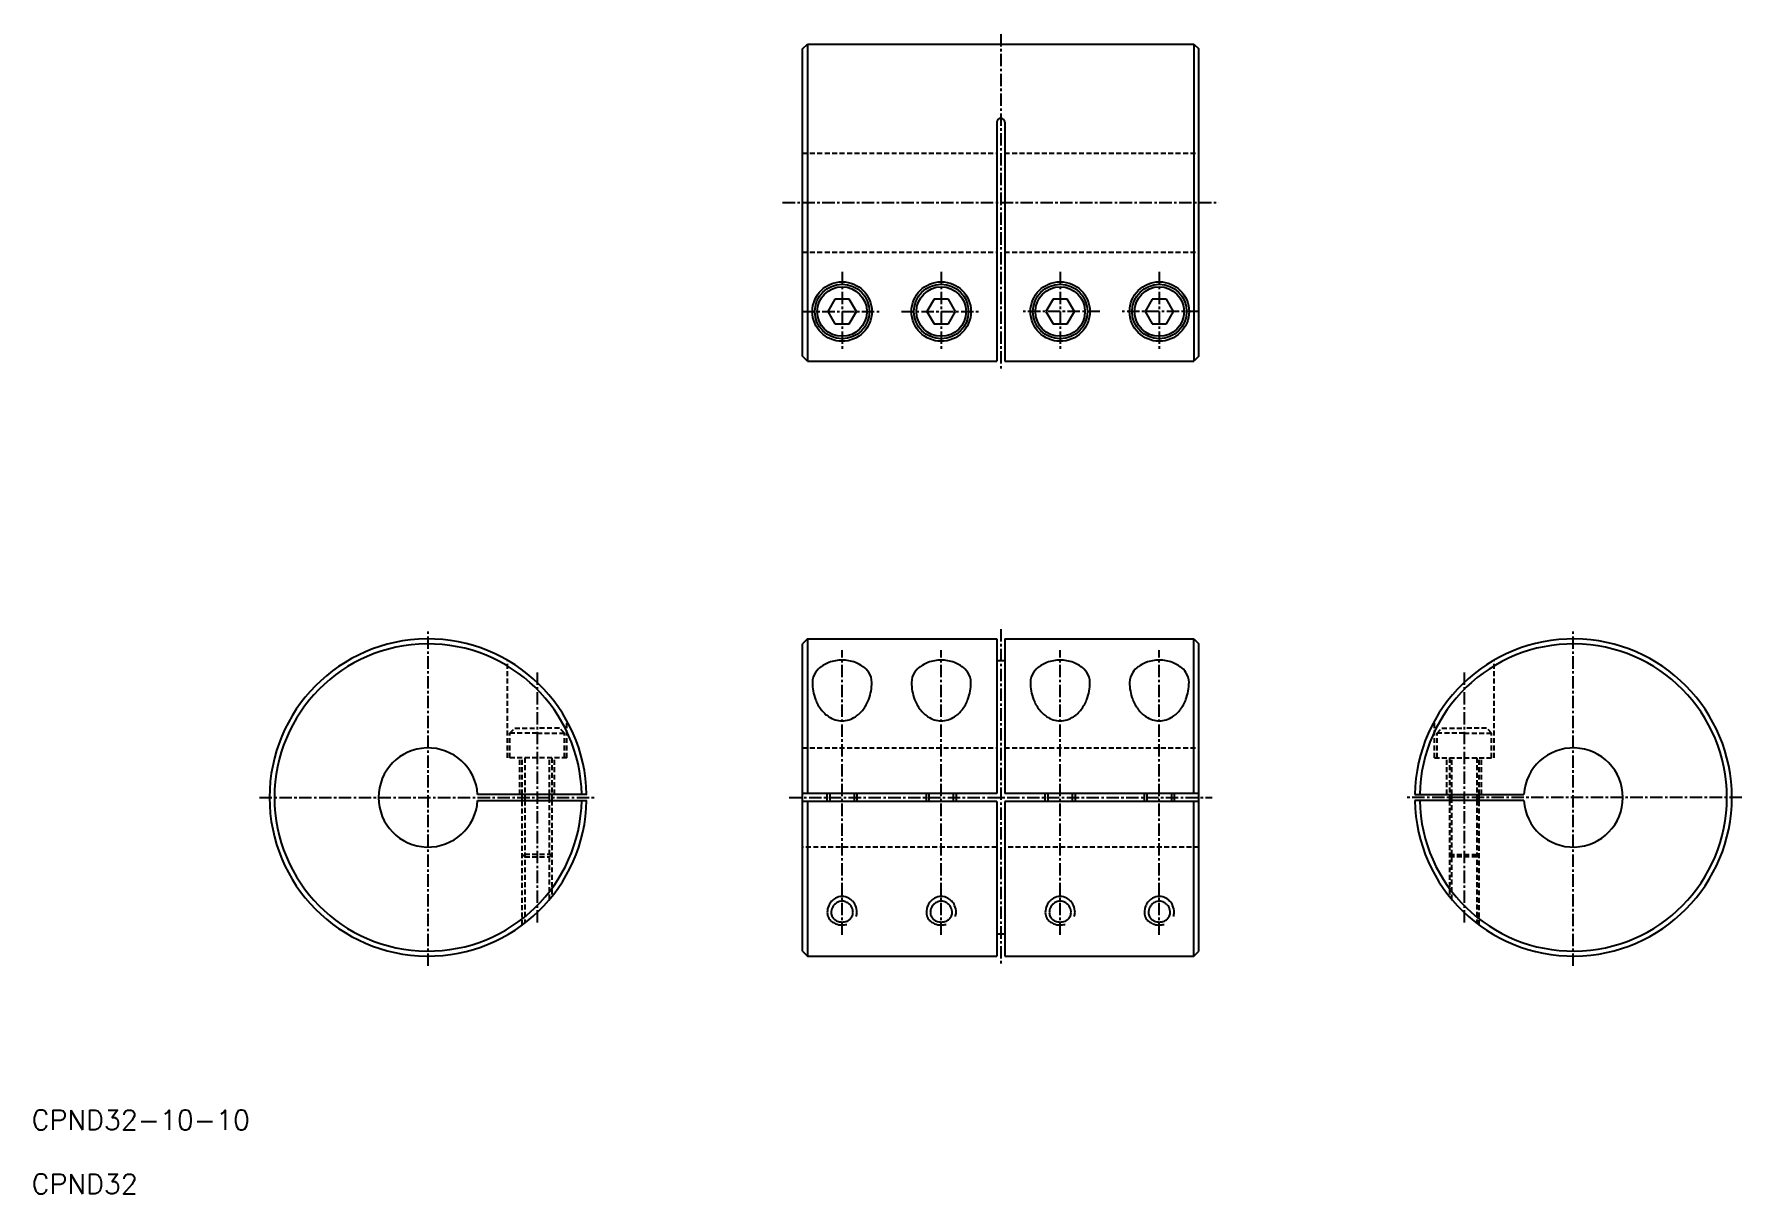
# Model space of a CAD drawing. Extents: x 10 to 183, y 10 to 127.
import ezdxf

# ---------------------------------------------------------------- set-up
doc = ezdxf.new("R2010")
doc.units = 0
doc.linetypes.add('CENTER', pattern=[2, 1.25, -0.25, 0.25, -0.25])
doc.linetypes.add('DASHED', pattern=[0.75, 0.5, -0.25])
doc.layers.get('0').update_dxf_attribs({"linetype": 'CONTINUOUS'})
doc.layers.add('CENTER', color=1, linetype='CENTER')
doc.styles.get("Standard").update_dxf_attribs({"font": 'txt.shx'})

msp = doc.modelspace()

# ---------------------------------------------------------------- linework, layer by layer
at = {"color": 7, "linetype": 'CONTINUOUS'}
for p, q in [((87.77, 125.54), (88.27, 126.04)), ((88.27, 126.04), (88.27, 94.04)), ((88.27, 126.04), (127.27, 126.04)), ((127.27, 126.04), (127.27, 94.04)), ((127.27, 126.04), (127.77, 125.54)), ((87.77, 94.54), (87.77, 125.54)), ((127.77, 94.54), (127.77, 125.54)), ((107.37, 118.14), (107.37, 94.04)), ((108.17, 118.14), (108.17, 94.04)), ((91.05, 100.29), (90.33, 99.04)), ((92.49, 100.29), (91.05, 100.29)), ((93.21, 99.04), (92.49, 100.29)), ((101.05, 100.29), (100.33, 99.04)), ((102.49, 100.29), (101.05, 100.29)), ((103.21, 99.04), (102.49, 100.29)), ((113.05, 100.29), (112.33, 99.04)), ((114.49, 100.29), (113.05, 100.29)), ((115.21, 99.04), (114.49, 100.29)), ((123.05, 100.29), (122.33, 99.04)), ((124.49, 100.29), (123.05, 100.29)), ((125.21, 99.04), (124.49, 100.29)), ((90.33, 99.04), (91.05, 97.79)), ((92.49, 97.79), (93.21, 99.04)), ((100.33, 99.04), (101.05, 97.79)), ((102.49, 97.79), (103.21, 99.04)), ((112.33, 99.04), (113.05, 97.79)), ((114.49, 97.79), (115.21, 99.04)), ((122.33, 99.04), (123.05, 97.79)), ((124.49, 97.79), (125.21, 99.04)), ((91.05, 97.79), (92.49, 97.79)), ((101.05, 97.79), (102.49, 97.79)), ((113.05, 97.79), (114.49, 97.79)), ((123.05, 97.79), (124.49, 97.79)), ((88.27, 94.04), (87.77, 94.54)), ((88.27, 94.04), (107.37, 94.04)), ((108.17, 94.04), (127.27, 94.04)), ((127.77, 94.54), (127.27, 94.04)), ((88.27, 66), (87.77, 65.5)), ((87.77, 34.5), (87.77, 65.5)), ((88.27, 66), (88.27, 50.4)), ((88.27, 66), (107.37, 66)), ((107.37, 66), (107.37, 50.4)), ((108.17, 66), (108.17, 50.4)), ((108.17, 66), (127.27, 66)), ((127.27, 50.4), (127.27, 66)), ((127.27, 66), (127.77, 65.5)), ((127.77, 34.5), (127.77, 65.5)), ((108.17, 63.8), (107.37, 63.8)), ((94.77, 61.62), (94.77, 61.62)), ((104.77, 61.62), (104.77, 61.62)), ((116.77, 61.62), (116.77, 61.62)), ((126.77, 61.62), (126.77, 61.62)), ((66, 50.3), (54.99, 50.3)), ((59.5, 49.7), (59.5, 50.3)), ((62.5, 50.3), (62.5, 49.7)), ((107.37, 50.4), (87.77, 50.4)), ((90.27, 49.6), (90.27, 50.4)), ((93.27, 50.4), (93.27, 49.6)), ((100.27, 49.6), (100.27, 50.4)), ((103.27, 50.4), (103.27, 49.6)), ((127.77, 50.4), (108.17, 50.4)), ((112.27, 49.6), (112.27, 50.4)), ((115.27, 50.4), (115.27, 49.6)), ((122.27, 49.6), (122.27, 50.4)), ((125.27, 50.4), (125.27, 49.6)), ((149.54, 50.3), (160.55, 50.3)), ((153.04, 50.3), (153.04, 49.7)), ((156.04, 49.7), (156.04, 50.3)), ((54.99, 49.7), (66, 49.7)), ((107.37, 49.6), (87.77, 49.6)), ((88.27, 49.6), (88.27, 34)), ((107.37, 49.6), (107.37, 34)), ((127.77, 49.6), (108.17, 49.6)), ((108.17, 49.6), (108.17, 34)), ((127.27, 34), (127.27, 49.6)), ((160.55, 49.7), (149.54, 49.7)), ((90.27, 38.38), (90.27, 38.38)), ((90.67, 38.38), (90.67, 38.38)), ((100.27, 38.38), (100.27, 38.38)), ((100.67, 38.38), (100.67, 38.38)), ((112.27, 38.38), (112.27, 38.38)), ((112.67, 38.38), (112.67, 38.38)), ((122.27, 38.38), (122.27, 38.38)), ((122.67, 38.38), (122.67, 38.38)), ((108.17, 36.2), (107.37, 36.2)), ((87.77, 34.5), (88.27, 34)), ((127.27, 34), (127.77, 34.5)), ((88.27, 34), (107.37, 34)), ((108.17, 34), (127.27, 34))]:
    msp.add_line(p, q, dxfattribs=at)
at = {"color": 3, "linetype": 'DASHED'}
for p, q in [((87.77, 115.04), (107.37, 115.04)), ((108.17, 115.04), (127.77, 115.04)), ((87.77, 105.04), (107.37, 105.04)), ((108.17, 105.04), (127.77, 105.04)), ((58, 54), (58, 63.86)), ((157.54, 54), (157.54, 63.86)), ((58.25, 56.5), (58.75, 57)), ((58.75, 57), (61, 57)), ((63.25, 57), (61, 57)), ((63.75, 56.5), (63.25, 57)), ((64, 54), (64, 57.75)), ((151.54, 54), (151.54, 57.75)), ((151.79, 56.5), (152.29, 57)), ((152.29, 57), (154.54, 57)), ((156.79, 57), (154.54, 57)), ((157.29, 56.5), (156.79, 57)), ((58.25, 54), (58.25, 56.5)), ((61, 56.5), (58.25, 56.5)), ((61, 56.5), (63.75, 56.5)), ((63.75, 54), (63.75, 56.5)), ((151.79, 54), (151.79, 56.5)), ((154.54, 56.5), (151.79, 56.5)), ((154.54, 56.5), (157.29, 56.5)), ((157.29, 54), (157.29, 56.5)), ((64, 54), (58, 54)), ((59.25, 50.3), (59.25, 54)), ((59.5, 50.3), (59.5, 54)), ((59.75, 54), (59.75, 50.3)), ((62.25, 50.3), (62.25, 54)), ((62.5, 54), (62.5, 50.3)), ((62.75, 50.3), (62.75, 54)), ((87.77, 55), (107.37, 55)), ((108.17, 55), (127.77, 55)), ((151.54, 54), (157.54, 54)), ((152.79, 50.3), (152.79, 54)), ((153.04, 54), (153.04, 50.3)), ((153.29, 50.3), (153.29, 54)), ((155.79, 54), (155.79, 50.3)), ((156.04, 50.3), (156.04, 54)), ((156.29, 50.3), (156.29, 54)), ((59.5, 37.13), (59.5, 49.7)), ((59.75, 49.7), (59.75, 37.31)), ((62.25, 39.71), (62.25, 49.7)), ((62.5, 49.7), (62.5, 40.01)), ((153.04, 49.7), (153.04, 40.01)), ((153.29, 39.71), (153.29, 49.7)), ((155.79, 49.7), (155.79, 37.31)), ((156.04, 37.13), (156.04, 49.7)), ((107.37, 45), (87.77, 45)), ((127.77, 45), (108.17, 45)), ((62.5, 44.25), (59.5, 44.25)), ((59.5, 44.25), (59.75, 44)), ((59.75, 44), (62.25, 44)), ((62.5, 44.25), (62.25, 44)), ((153.04, 44.25), (153.29, 44)), ((153.04, 44.25), (156.04, 44.25)), ((155.79, 44), (153.29, 44)), ((156.04, 44.25), (155.79, 44))]:
    msp.add_line(p, q, dxfattribs=at)
at = {"color": 3}
for p, q in [((59.75, 50.3), (59.75, 49.7)), ((62.25, 49.7), (62.25, 50.3)), ((90.52, 50.4), (90.52, 49.6)), ((93.02, 49.6), (93.02, 50.4)), ((100.52, 50.4), (100.52, 49.6)), ((103.02, 49.6), (103.02, 50.4)), ((112.52, 50.4), (112.52, 49.6)), ((115.02, 49.6), (115.02, 50.4)), ((122.52, 50.4), (122.52, 49.6)), ((125.02, 49.6), (125.02, 50.4)), ((153.29, 49.7), (153.29, 50.3)), ((155.79, 50.3), (155.79, 49.7))]:
    msp.add_line(p, q, dxfattribs=at)
at = {"color": 7, "linetype": 'CONTINUOUS'}
for centre, radius in [((91.77, 99.04), 3), ((91.77, 99.04), 2.75), ((101.77, 99.04), 3), ((101.77, 99.04), 2.75), ((113.77, 99.04), 3), ((113.77, 99.04), 2.75), ((123.77, 99.04), 3), ((123.77, 99.04), 2.75), ((91.77, 99.04), 2.5), ((101.77, 99.04), 2.5), ((113.77, 99.04), 2.5), ((123.77, 99.04), 2.5)]:
    msp.add_circle(centre, radius, dxfattribs=at)
for centre, radius, start, end in [((107.77, 118.14), 0.4, 0, 180), ((50, 50), 16, 1.0744, 358.9256), ((50, 50), 15.5, 1.109, 358.891), ((165.54, 50), 16, 181.0744, 178.9256), ((165.54, 50), 15.5, 181.109, 178.891), ((91.76, 60), 3.86, 89.8239, 110.1469), ((91.78, 60), 3.86, 69.8531, 90.1761), ((101.76, 60), 3.86, 89.8239, 110.1469), ((101.78, 60), 3.86, 69.8531, 90.1761), ((113.76, 60), 3.86, 89.8239, 110.1469), ((113.78, 60), 3.86, 69.8531, 90.1761), ((123.76, 60), 3.86, 89.8239, 110.1469), ((123.78, 60), 3.86, 69.8531, 90.1761), ((90.56, 61.6), 1.79, 145.403, 179.4696), ((91.07, 61.27), 2.4, 126.2763, 145.6814), ((91.51, 60.67), 3.14, 110.1557, 126.3653), ((92.03, 60.67), 3.14, 53.6347, 69.8443), ((92.47, 61.27), 2.4, 34.3186, 53.7237), ((92.98, 61.6), 1.79, 0.5304, 34.597), ((100.56, 61.6), 1.79, 145.403, 179.4696), ((101.07, 61.27), 2.4, 126.2763, 145.6814), ((101.51, 60.67), 3.14, 110.1557, 126.3653), ((102.03, 60.67), 3.14, 53.6347, 69.8443), ((102.47, 61.27), 2.4, 34.3186, 53.7237), ((102.98, 61.6), 1.79, 0.5304, 34.597), ((112.56, 61.6), 1.79, 145.403, 179.4696), ((113.07, 61.27), 2.4, 126.2763, 145.6814), ((113.51, 60.67), 3.14, 110.1557, 126.3653), ((114.03, 60.67), 3.14, 53.6347, 69.8443), ((114.47, 61.27), 2.4, 34.3186, 53.7237), ((114.98, 61.6), 1.79, 0.5304, 34.597), ((122.56, 61.6), 1.79, 145.403, 179.4696), ((123.07, 61.27), 2.4, 126.2763, 145.6814), ((123.51, 60.67), 3.14, 110.1557, 126.3653), ((124.03, 60.67), 3.14, 53.6347, 69.8443), ((124.47, 61.27), 2.4, 34.3186, 53.7237), ((124.98, 61.6), 1.79, 0.5304, 34.597), ((93.59, 61.61), 4.82, 179.8356, 200.8894), ((89.95, 61.61), 4.82, 339.1106, 0.1644), ((103.59, 61.61), 4.82, 179.8356, 200.8894), ((99.95, 61.61), 4.82, 339.1106, 0.1644), ((115.59, 61.61), 4.82, 179.8356, 200.8894), ((111.95, 61.61), 4.82, 339.1106, 0.1644), ((125.59, 61.61), 4.82, 179.8356, 200.8894), ((121.95, 61.61), 4.82, 339.1106, 0.1644), ((92.83, 61.32), 4.01, 200.9028, 217.4464), ((92.17, 60.8), 3.17, 217.3774, 236.7466), ((91.38, 60.8), 3.17, 303.2534, 322.6226), ((90.71, 61.32), 4.01, 322.5536, 339.0972), ((102.83, 61.32), 4.01, 200.9028, 217.4464), ((102.17, 60.8), 3.17, 217.3774, 236.7466), ((101.38, 60.8), 3.17, 303.2534, 322.6226), ((100.71, 61.32), 4.01, 322.5536, 339.0972), ((114.83, 61.32), 4.01, 200.9028, 217.4464), ((114.17, 60.8), 3.17, 217.3774, 236.7466), ((113.38, 60.8), 3.17, 303.2534, 322.6226), ((112.71, 61.32), 4.01, 322.5536, 339.0972), ((124.83, 61.32), 4.01, 200.9028, 217.4464), ((124.17, 60.8), 3.17, 217.3774, 236.7466), ((123.38, 60.8), 3.17, 303.2534, 322.6226), ((122.71, 61.32), 4.01, 322.5536, 339.0972), ((91.79, 60.21), 2.47, 236.5314, 269.57), ((91.75, 60.21), 2.47, 270.43, 303.4686), ((101.79, 60.21), 2.47, 236.5314, 269.57), ((101.75, 60.21), 2.47, 270.43, 303.4686), ((113.79, 60.21), 2.47, 236.5314, 269.57), ((113.75, 60.21), 2.47, 270.43, 303.4686), ((123.79, 60.21), 2.47, 236.5314, 269.57), ((123.75, 60.21), 2.47, 270.43, 303.4686), ((50, 50), 5, 3.4398, 356.5602), ((165.54, 50), 5, 183.4398, 176.5602), ((91.86, 38.38), 1.19, 154.5179, 180.0428), ((91.52, 38.38), 0.847, 180.1998, 210.3619), ((91.83, 38.4), 1.15, 136.3466, 154.5068), ((91.62, 38.44), 0.969, 210.278, 229.3894), ((91.79, 38.43), 1.1, 117.669, 136.3488), ((91.77, 38.47), 1.06, 90.0506, 117.6862), ((91.77, 38.47), 1.06, 62.3138, 89.9494), ((91.75, 38.43), 1.1, 43.6512, 62.331), ((91.72, 38.4), 1.15, 25.4932, 43.6534), ((91.92, 38.44), 0.969, 310.6106, 329.722), ((91.68, 38.38), 1.19, 359.9572, 25.4821), ((92.02, 38.38), 0.847, 329.6381, 359.8002), ((101.86, 38.38), 1.19, 154.5179, 180.0428), ((101.52, 38.38), 0.847, 180.1998, 210.3619), ((101.83, 38.4), 1.15, 136.3466, 154.5068), ((101.62, 38.44), 0.969, 210.278, 229.3894), ((101.79, 38.43), 1.1, 117.669, 136.3488), ((101.77, 38.47), 1.06, 90.0506, 117.6862), ((101.77, 38.47), 1.06, 62.3138, 89.9494), ((101.75, 38.43), 1.1, 43.6512, 62.331), ((101.72, 38.4), 1.15, 25.4932, 43.6534), ((101.92, 38.44), 0.969, 310.6106, 329.722), ((101.68, 38.38), 1.19, 359.9572, 25.4821), ((102.02, 38.38), 0.847, 329.6381, 359.8002), ((113.86, 38.38), 1.19, 154.5179, 180.0428), ((113.52, 38.38), 0.847, 180.1998, 210.3619), ((113.83, 38.4), 1.15, 136.3466, 154.5068), ((113.62, 38.44), 0.969, 210.278, 229.3894), ((113.79, 38.43), 1.1, 117.669, 136.3488), ((113.77, 38.47), 1.06, 90.0506, 117.6862), ((113.77, 38.47), 1.06, 62.3138, 89.9494), ((113.75, 38.43), 1.1, 43.6512, 62.331), ((113.72, 38.4), 1.15, 25.4932, 43.6534), ((113.92, 38.44), 0.969, 310.6106, 329.722), ((113.68, 38.38), 1.19, 359.9572, 25.4821), ((114.02, 38.38), 0.847, 329.6381, 359.8002), ((123.86, 38.38), 1.19, 154.5179, 180.0428), ((123.52, 38.38), 0.847, 180.1998, 210.3619), ((123.83, 38.4), 1.15, 136.3466, 154.5068), ((123.62, 38.44), 0.969, 210.278, 229.3894), ((123.79, 38.43), 1.1, 117.669, 136.3488), ((123.77, 38.47), 1.06, 90.0506, 117.6862), ((123.77, 38.47), 1.06, 62.3138, 89.9494), ((123.75, 38.43), 1.1, 43.6512, 62.331), ((123.72, 38.4), 1.15, 25.4932, 43.6534), ((123.92, 38.44), 0.969, 310.6106, 329.722), ((123.68, 38.38), 1.19, 359.9572, 25.4821), ((124.02, 38.38), 0.847, 329.6381, 359.8002), ((91.72, 38.55), 1.11, 229.3656, 246.8073), ((91.77, 38.67), 1.24, 246.8273, 270.1153), ((91.77, 38.67), 1.24, 269.8847, 293.1727), ((91.83, 38.55), 1.11, 293.1927, 310.6344), ((101.72, 38.55), 1.11, 229.3656, 246.8073), ((101.77, 38.67), 1.24, 246.8273, 270.1153), ((101.77, 38.67), 1.24, 269.8847, 293.1727), ((101.83, 38.55), 1.11, 293.1927, 310.6344), ((113.72, 38.55), 1.11, 229.3656, 246.8073), ((113.77, 38.67), 1.24, 246.8273, 270.1153), ((113.77, 38.67), 1.24, 269.8847, 293.1727), ((113.83, 38.55), 1.11, 293.1927, 310.6344), ((123.72, 38.55), 1.11, 229.3656, 246.8073), ((123.77, 38.67), 1.24, 246.8273, 270.1153), ((123.77, 38.67), 1.24, 269.8847, 293.1727), ((123.83, 38.55), 1.11, 293.1927, 310.6344)]:
    msp.add_arc(centre, radius, start, end, dxfattribs=at)
at = {"color": 3}
for centre, radius, start, end in [((91.82, 38.51), 1.51, 118.6601, 137.5274), ((91.77, 38.61), 1.4, 90.1021, 118.6978), ((91.77, 38.61), 1.4, 61.3022, 89.8979), ((91.72, 38.51), 1.51, 42.4726, 61.3399), ((101.82, 38.51), 1.51, 118.6601, 137.5274), ((101.77, 38.61), 1.4, 90.1021, 118.6978), ((101.77, 38.61), 1.4, 61.3022, 89.8979), ((101.72, 38.51), 1.51, 42.4726, 61.3399), ((113.82, 38.51), 1.51, 118.6601, 137.5274), ((113.77, 38.61), 1.4, 90.1021, 118.6978), ((113.77, 38.61), 1.4, 61.3022, 89.8979), ((113.72, 38.51), 1.51, 42.4726, 61.3399), ((123.82, 38.51), 1.51, 118.6601, 137.5274), ((123.77, 38.61), 1.4, 90.1021, 118.6978), ((123.77, 38.61), 1.4, 61.3022, 89.8979), ((123.72, 38.51), 1.51, 42.4726, 61.3399), ((92.02, 38.38), 1.75, 155.4338, 180.0744), ((91.36, 38.39), 1.09, 180.2586, 211.244), ((91.92, 38.43), 1.64, 137.5196, 155.4169), ((91.63, 38.43), 1.64, 24.5831, 42.4804), ((91.52, 38.38), 1.75, 359.9256, 24.5662), ((92.18, 38.39), 1.09, 338.3693, 359.7414), ((102.02, 38.38), 1.75, 155.4338, 180.0744), ((101.36, 38.39), 1.09, 180.2586, 211.244), ((101.92, 38.43), 1.64, 137.5196, 155.4169), ((101.63, 38.43), 1.64, 24.5831, 42.4804), ((101.52, 38.38), 1.75, 359.9256, 24.5662), ((102.18, 38.39), 1.09, 338.3693, 359.7414), ((114.02, 38.38), 1.75, 155.4338, 180.0744), ((113.36, 38.39), 1.09, 180.2586, 211.244), ((113.92, 38.43), 1.64, 137.5196, 155.4169), ((113.63, 38.43), 1.64, 24.5831, 42.4804), ((113.52, 38.38), 1.75, 359.9256, 24.5662), ((114.18, 38.39), 1.09, 338.3693, 359.7414), ((124.02, 38.38), 1.75, 155.4338, 180.0744), ((123.36, 38.39), 1.09, 180.2586, 211.244), ((123.92, 38.43), 1.64, 137.5196, 155.4169), ((123.63, 38.43), 1.64, 24.5831, 42.4804), ((123.52, 38.38), 1.75, 359.9256, 24.5662), ((124.18, 38.39), 1.09, 338.3693, 359.7414), ((91.53, 38.49), 1.29, 211.129, 230.3387), ((91.68, 38.67), 1.52, 230.3039, 247.4954), ((91.77, 38.87), 1.74, 247.5146, 270.1324), ((91.78, 38.87), 1.74, 269.8676, 286.0177), ((101.53, 38.49), 1.29, 211.129, 230.3387), ((101.68, 38.67), 1.52, 230.3039, 247.4954), ((101.77, 38.87), 1.74, 247.5146, 270.1324), ((101.78, 38.87), 1.74, 269.8676, 286.0177), ((113.53, 38.49), 1.29, 211.129, 230.3387), ((113.68, 38.67), 1.52, 230.3039, 247.4954), ((113.77, 38.87), 1.74, 247.5146, 270.1324), ((113.78, 38.87), 1.74, 269.8676, 286.0177), ((123.53, 38.49), 1.29, 211.129, 230.3387), ((123.68, 38.67), 1.52, 230.3039, 247.4954), ((123.77, 38.87), 1.74, 247.5146, 270.1324), ((123.78, 38.87), 1.74, 269.8676, 286.0177)]:
    msp.add_arc(centre, radius, start, end, dxfattribs=at)
at = {"layer": 'CENTER', "color": 1, "linetype": 'CENTER'}
for p, q in [((107.77, 127.04), (107.77, 93.04)), ((85.77, 110.04), (129.77, 110.04)), ((91.77, 103.04), (91.77, 95.04)), ((101.77, 103.04), (101.77, 95.04)), ((113.77, 103.04), (113.77, 95.04)), ((123.77, 103.04), (123.77, 95.04)), ((87.77, 99.04), (95.77, 99.04)), ((97.77, 99.04), (105.77, 99.04)), ((117.77, 99.04), (109.77, 99.04)), ((127.77, 99.04), (119.77, 99.04)), ((50, 33), (50, 67)), ((107.77, 67), (107.77, 33)), ((165.54, 33), (165.54, 67)), ((91.77, 36.13), (91.77, 64.86)), ((101.77, 36.13), (101.77, 64.86)), ((113.77, 36.13), (113.77, 64.86)), ((123.77, 36.13), (123.77, 64.86)), ((61, 62.62), (61, 37.38)), ((154.54, 62.62), (154.54, 37.38)), ((33, 50), (67, 50)), ((86.43, 50), (129.11, 50)), ((182.54, 50), (148.54, 50))]:
    msp.add_line(p, q, dxfattribs=at)

# ---------------------------------------------------------------- texts
at = {"color": 7, "linetype": 'CONTINUOUS'}
for s, p in [('CPND32-10-10', (10, 16.46)), ('CPND32', (10, 10))]:
    msp.add_text(s, height=2, dxfattribs=at).set_placement(p)

doc.saveas('drawing.dxf')
